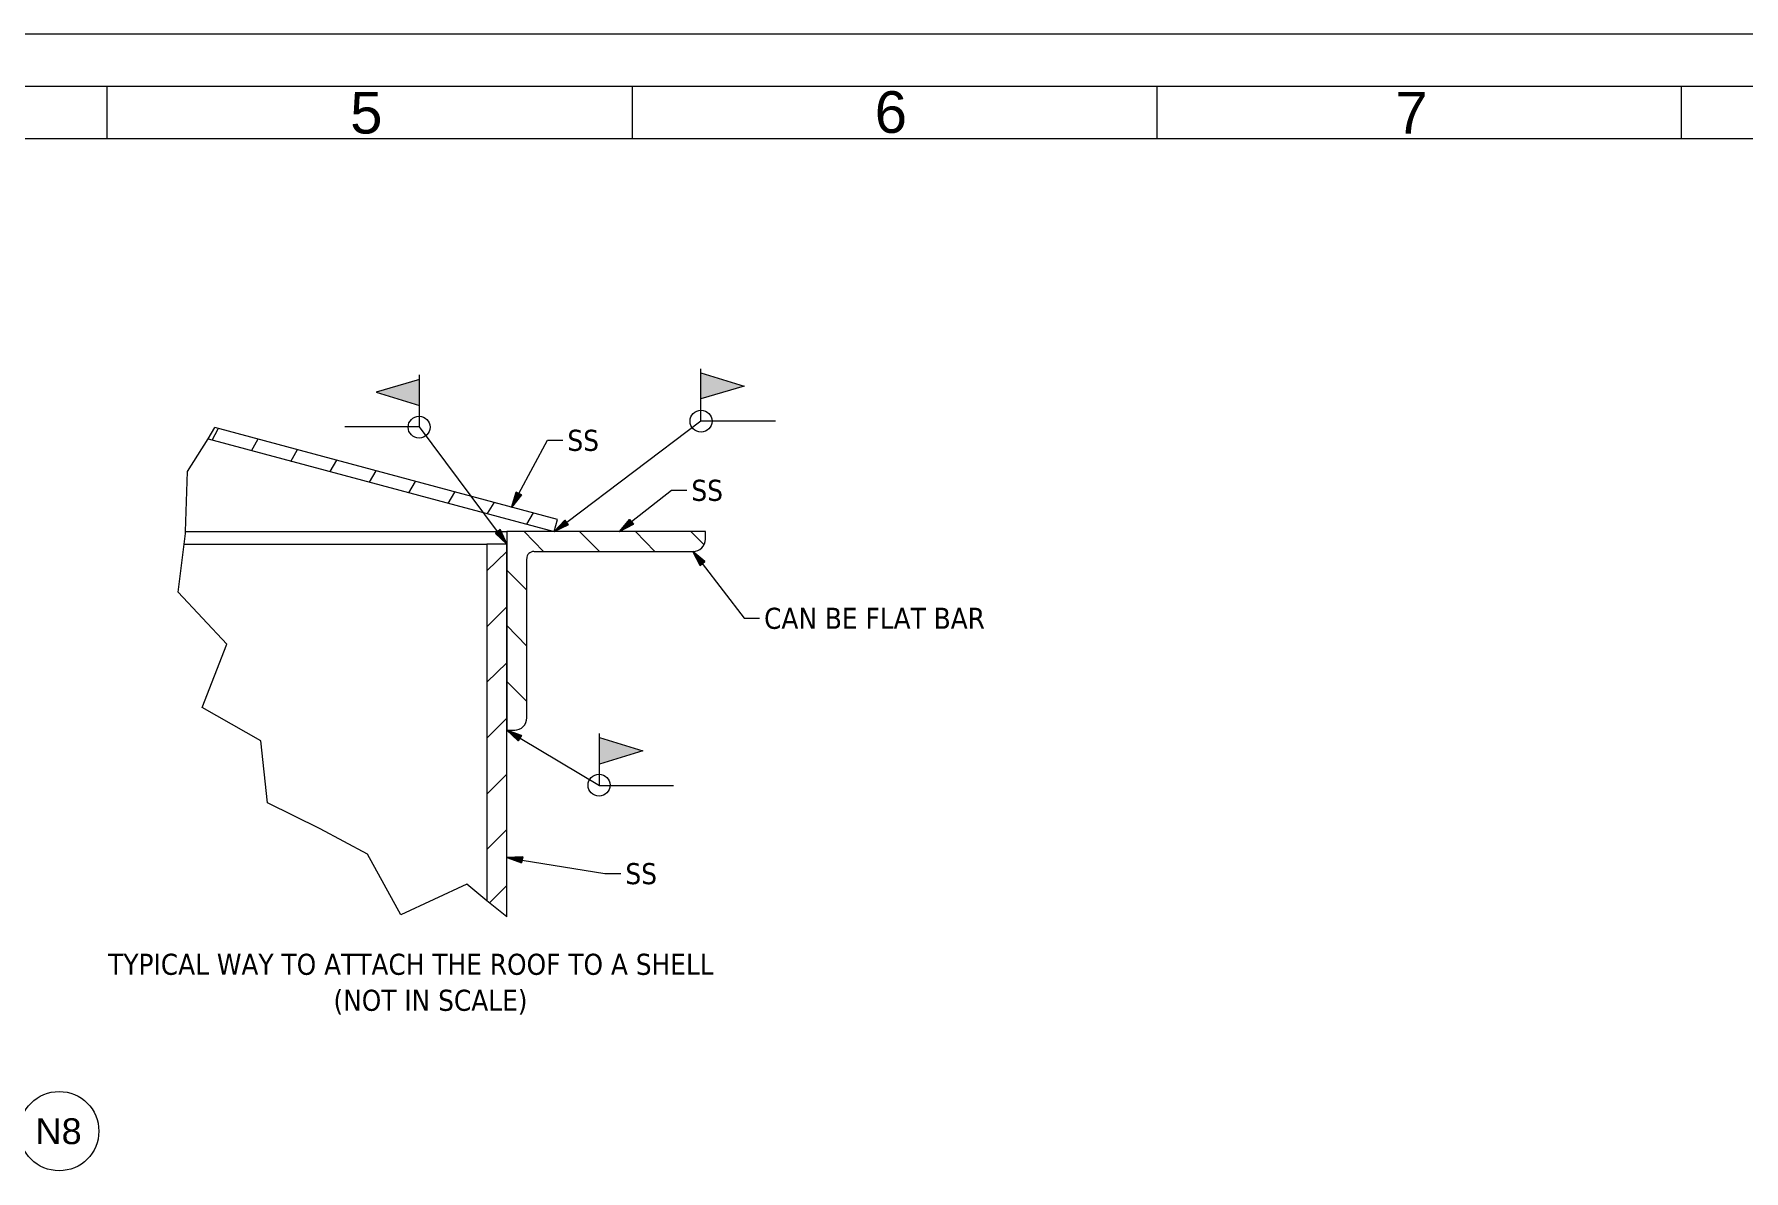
# Model space of a CAD drawing. Header units: millimetres. Extents: x 0 to 62767, y -13570 to 23963.
# Drawn here: x 6556 to 11442, y 14570 to 17817 of the extents above; entities that cross this region are included whole.
import ezdxf

# ---------------------------------------------------------------- set-up
doc = ezdxf.new("R2010")
doc.units = ezdxf.units.MM

msp = doc.modelspace()

# ---------------------------------------------------------------- hatches: boundary and pattern name
h = msp.add_hatch(color=7)
h.dxf.hatch_style = 2
h.paths.add_polyline_path([(7657.143, 16756.19), (7657.143, 16830.476), (7533.333, 16794.286)])
h = msp.add_hatch(color=7)
h.dxf.hatch_style = 2
h.paths.add_polyline_path([(8460.952, 16775.238), (8584.762, 16811.429), (8460.952, 16849.524)])
h = msp.add_hatch(color=7)
h.dxf.hatch_style = 2
h.paths.add_polyline_path([(7920, 16464.762), (7948.571, 16500.952), (7933.333, 16508.572)])
h = msp.add_hatch(color=7)
h.dxf.hatch_style = 2
h.paths.add_polyline_path([(8041.905, 16396.19), (8081.905, 16415.238), (8072.381, 16428.571)])
h = msp.add_hatch(color=7)
h.dxf.hatch_style = 2
h.paths.add_polyline_path([(8228.571, 16396.19), (8268.571, 16417.143), (8257.143, 16430.476)])
h = msp.add_hatch(color=7)
h.dxf.hatch_style = 2
h.paths.add_polyline_path([(7906.666, 16360), (7887.619, 16401.904), (7874.286, 16390.476)])
h = msp.add_hatch(color=7)
h.dxf.hatch_style = 2
h.paths.add_polyline_path([(8438.095, 16339.048), (8459.047, 16299.047), (8472.381, 16310.476)])
h = msp.add_hatch(color=7)
h.dxf.hatch_style = 2
h.paths.add_polyline_path([(7906.666, 15828.572), (7939.047, 15798.095), (7948.571, 15813.333)])
h = msp.add_hatch(color=7)
h.dxf.hatch_style = 2
h.paths.add_polyline_path([(8171.429, 15731.428), (8295.238, 15769.523), (8171.429, 15807.618)])
h = msp.add_hatch(color=7)
h.dxf.hatch_style = 2
h.paths.add_polyline_path([(7906.666, 15464.762), (7948.571, 15449.523), (7952.381, 15466.666)])

# ---------------------------------------------------------------- linework, layer by layer
at = {"color": 7, "lineweight": 0}
for points in [[(25226.665, 17817.142), (0, 17817.142)], [(449.524, 17668.572), (25076.19, 17668.572)], [(6763.809, 17668.572), (6763.809, 17518.095)], [(8264.762, 17668.572), (8264.762, 17518.095)], [(9763.809, 17668.572), (9763.809, 17518.095)], [(11262.857, 17668.572), (11262.857, 17518.095)], [(24927.618, 17518.095), (600, 17518.095)], [(8041.905, 16396.19), (8081.905, 16415.238), (8072.381, 16428.571), (8041.905, 16396.19), (8078.095, 16422.856), (8460.952, 16712.38), (8460.952, 16860.952)], [(7906.666, 16360), (7887.619, 16401.904), (7874.286, 16390.476), (7906.666, 16360), (7880, 16396.19), (7657.143, 16695.237), (7657.143, 16843.809)], [(8460.952, 16712.38), (8674.285, 16712.38)], [(7906.666, 15295.238), (7849.524, 15340.952), (7792.381, 15388.571), (7603.809, 15300.952), (7508.571, 15474.285), (7373.334, 15546.667), (7222.857, 15620.953), (7203.81, 15798.095), (7036.19, 15893.334), (7106.667, 16074.286), (6967.619, 16222.858), (6984.762, 16360), (6988.571, 16390.476), (6988.571, 16396.19), (6994.286, 16567.619), (7053.333, 16660.952), (7072.381, 16693.333)], [(7053.333, 16660.952), (8041.905, 16396.19), (8051.428, 16430.476), (7072.381, 16693.333)], [(7064.762, 16657.142), (7081.905, 16689.524)], [(7177.143, 16626.666), (7196.19, 16660.952)], [(7657.143, 16695.237), (7443.809, 16695.237)], [(7289.524, 16596.19), (7308.571, 16630.476)], [(7920, 16464.762), (7948.571, 16500.952), (7933.333, 16508.572), (7920, 16464.762), (7940.952, 16504.761), (8022.857, 16657.142), (8066.666, 16657.142)], [(7401.904, 16567.619), (7420.953, 16599.999)], [(7514.285, 16537.143), (7533.333, 16569.523)], [(7626.666, 16506.666), (7645.714, 16539.047)], [(8228.571, 16396.19), (8268.571, 16417.143), (8257.143, 16430.476), (8228.571, 16396.19), (8262.857, 16424.762), (8377.143, 16514.285), (8420.953, 16514.285)], [(7739.048, 16476.19), (7758.095, 16508.572)], [(7851.429, 16447.619), (7870.476, 16478.096)], [(7963.81, 16417.143), (7982.857, 16449.523)], [(6988.571, 16396.19), (7906.666, 16396.19)], [(8474.286, 16375.237), (8474.286, 16396.19), (7906.666, 16396.19), (7906.666, 15828.572), (7929.524, 15828.572)], [(8011.429, 16339.048), (7956.19, 16396.19)], [(8171.429, 16339.048), (8114.285, 16396.19)], [(8329.524, 16339.048), (8274.285, 16396.19)], [(8470.476, 16358.095), (8432.381, 16396.19)], [(8439.041, 16339.047), (8446.142, 16339.762), (8452.757, 16341.814), (8458.743, 16345.061), (8463.959, 16349.362), (8468.262, 16354.576), (8471.513, 16360.561), (8473.568, 16367.174), (8474.285, 16374.275)], [(6984.762, 16360), (7849.524, 16360)], [(7906.666, 15295.238), (7906.666, 16360), (7849.524, 16360), (7849.524, 15340.952)], [(7849.524, 16283.809), (7906.666, 16339.048)], [(7983.811, 16339.048), (7979.781, 16338.642), (7976.026, 16337.477), (7972.629, 16335.633), (7969.669, 16333.192), (7967.227, 16330.232), (7965.382, 16326.836), (7964.216, 16323.082), (7963.809, 16319.051)], [(7963.81, 15864.761), (7963.81, 16318.096)], [(7984.762, 16339.048), (8438.095, 16339.048)], [(8438.095, 16339.048), (8459.047, 16299.047), (8472.381, 16310.476), (8438.095, 16339.048), (8464.762, 16304.762), (8584.762, 16148.572), (8628.572, 16148.572)], [(7963.81, 16228.571), (7906.666, 16285.714)], [(7849.524, 16123.809), (7906.666, 16180.952)], [(7963.81, 16068.571), (7906.666, 16127.619)], [(7849.524, 15965.714), (7906.666, 16020.952)], [(7963.81, 15910.476), (7906.666, 15967.618)], [(7849.524, 15805.714), (7906.666, 15862.857)], [(7928.565, 15828.571), (7935.666, 15829.286), (7942.281, 15831.337), (7948.267, 15834.585), (7953.482, 15838.886), (7957.786, 15844.1), (7961.037, 15850.085), (7963.092, 15856.698), (7963.809, 15863.799)], [(7906.666, 15828.572), (7939.047, 15798.095), (7948.571, 15813.333), (7906.666, 15828.572), (7944.762, 15805.714), (8171.429, 15670.476), (8171.429, 15819.048)], [(7849.524, 15645.714), (7906.666, 15702.857)], [(8171.429, 15670.476), (8382.857, 15670.476)], [(7849.524, 15487.618), (7906.666, 15544.761)], [(7906.666, 15464.762), (7948.571, 15449.523), (7952.381, 15466.666), (7906.666, 15464.762), (7950.476, 15457.142), (8186.667, 15419.047), (8232.381, 15419.047)], [(7857.143, 15335.238), (7906.666, 15384.762)]]:
    msp.add_lwpolyline(points, dxfattribs=at)
for points in [[(7533.333, 16794.286), (7657.143, 16756.19), (7657.143, 16830.476)], [(8584.762, 16811.429), (8460.952, 16775.238), (8460.952, 16849.524)], [(7948.571, 16500.952), (7920, 16464.762), (7933.333, 16508.572)], [(8081.905, 16415.238), (8041.905, 16396.19), (8072.381, 16428.571)], [(8268.571, 16417.143), (8228.571, 16396.19), (8257.143, 16430.476)], [(7887.619, 16401.904), (7906.666, 16360), (7874.286, 16390.476)], [(8459.047, 16299.047), (8438.095, 16339.048), (8472.381, 16310.476)], [(7939.047, 15798.095), (7906.666, 15828.572), (7948.571, 15813.333)], [(8295.238, 15769.523), (8171.429, 15731.428), (8171.429, 15807.618)], [(7948.571, 15449.523), (7906.666, 15464.762), (7952.381, 15466.666)]]:
    msp.add_lwpolyline(points, close=True, dxfattribs=at)
for centre, radius in [((7656.19, 16694.285), 31.428), ((8461.905, 16711.428), 31.428), ((8170.476, 15671.428), 31.429), ((6627.619, 14682.857), 113.334)]:
    msp.add_circle(centre, radius, dxfattribs=at)

# ---------------------------------------------------------------- texts
at = {"color": 7, "attachment_point": 1}
for s, insert, char_height in [('{\\fArial|b0|i0|c0;5}', (7459.047, 17652.29), 118.95664), ('{\\fArial|b0|i0|c0;6}', (8958.094, 17654.194), 118.95664), ('{\\fArial|b0|i0|c0;7}', (10445.714, 17652.29), 118.95664), ('{\\fTahoma|b0|i0|c0;SS}', (8080, 16686.828), 60.16198), ('{\\fTahoma|b0|i0|c0;SS}', (8434.285, 16543.971), 60.16198), ('{\\fTahoma|b0|i0|c0;CAN BE FLAT BAR}', (8641.904, 16178.257), 60.16198), ('{\\fTahoma|b0|i0|c0;SS}', (8245.714, 15448.733), 60.16198), ('{\\fTahoma|b0|i0|c0;TYPICAL WAY TO ATTACH THE ROOF TO A SHELL}', (6767.619, 15189.685), 60.16198), ('{\\fTahoma|b0|i0|c0;(NOT IN SCALE)}', (7411.428, 15086.829), 60.16198), ('{\\fArial|b0|i0|c0;N8}', (6560, 14719.549), 73.83514)]:
    msp.add_mtext(s, dxfattribs=dict(at, insert=insert, char_height=char_height))

doc.saveas('drawing.dxf')
